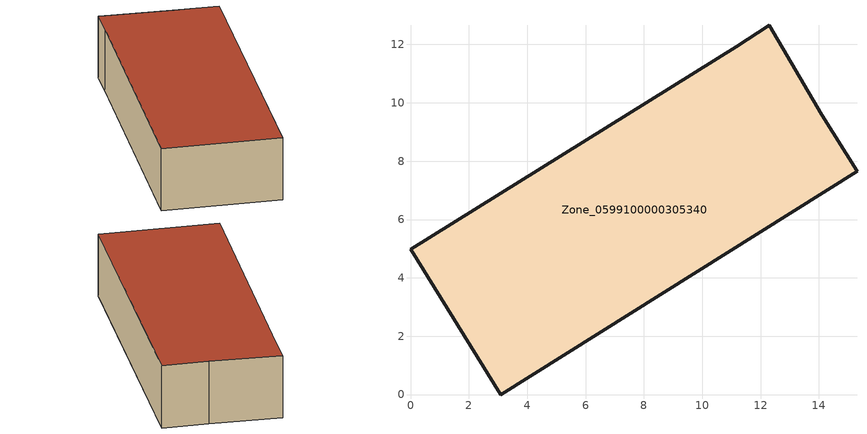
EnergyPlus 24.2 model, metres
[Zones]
Zone_0599100000305340
 floor ground (C_G): 11.17,11.93 12.3,12.65 14.09,9.59 15.3,7.66 3.1,0 0,4.98 z0
 wall outside (C_F): 3.1,0 15.3,7.66 14.09,9.59 12.3,12.65 11.17,11.93 0,4.98 3.1,0 z0:3.28
 roof outside (C_R): 12.3,12.65 11.17,11.93 0,4.98 3.1,0 15.3,7.66 14.09,9.59 z3.28
[BUILDING]
Pand.0599100000305340: North Axis=0; Terrain=City; Loads Convergence Tolerance Value=0.04; Temperature Convergence Tolerance Value=0.4; Solar Distribution=FullExterior; Maximum Number of Warmup Days=25; Minimum Number of Warmup Days=1
[Site:Location]
Rotterdam.The.Hague.AP_ZH_NLD Design_Conditions: Latitude=51.96; Longitude=4.45; Time Zone=1; Elevation=-4.5
[SITE:GROUNDTEMPERATURE:BUILDINGSURFACE]
18, 18, 18, 18, 18, 18, 18, 18, 18, 18, 18, 18
[MATERIAL] Thermal Absorptance=0.9; Solar Absorptance=0.7; Visible Absorptance=0.7
Name | Roughness | Thickness | Conductivity | Density | Specific Heat
G.TI.1946 | MediumSmooth | 0.15 | 1 | 540 | 1210
F.TI.1946 | Rough | 0.3 | 0.857143 | 1920 | 840
R.TI.1946 | MediumRough | 0.2 | 0.1 | 1500 | 1000
[CONSTRUCTION]
C_G: G.TI.1946
C_F: F.TI.1946
C_R: R.TI.1946
[ZONE]
Zone_0599100000305340: Type=1; Multiplier=1; Ceiling Height=Autocalculate; Volume=Autocalculate; Floor Area=autocalculate; Part of Total Floor Area=Yes
[ZONEINFILTRATION:DESIGNFLOWRATE]
Infil_Zone_0599100000305340: Zone or ZoneList or Space or SpaceList=Zone_0599100000305340; Schedule=AlwaysOn; Design Flow Rate Calculation Method=Flow/Area; Flow Rate per Floor Area=0.003; Constant Term Coefficient=1; Temperature Term Coefficient=0; Velocity Term Coefficient=0; Velocity Squared Term Coefficient=0
[HVACTEMPLATE:ZONE:IDEALLOADSAIRSYSTEM]
Zone_0599100000305340: Maximum Heating Supply Air Temperature=50; Minimum Cooling Supply Air Temperature=13; Maximum Heating Supply Air Humidity Ratio=0.0156; Minimum Cooling Supply Air Humidity Ratio=0.0077; Heating Limit=NoLimit; Cooling Limit=NoLimit; Dehumidification Control Type=ConstantSensibleHeatRatio; Cooling Sensible Heat Ratio=0.7; Dehumidification Setpoint=60; Humidification Control Type=None; Humidification Setpoint=30; Outdoor Air Method=None; Outdoor Air Flow Rate per Person=0.00944; Outdoor Air Flow Rate per Zone Floor Area=0; Outdoor Air Flow Rate per Zone=0; Demand Controlled Ventilation Type=None; Outdoor Air Economizer Type=NoEconomizer; Heat Recovery Type=None; Sensible Heat Recovery Effectiveness=0.7; Latent Heat Recovery Effectiveness=0.65
[ZONECONTROL:THERMOSTAT]
ThermostatControl_Zone_0599100000305340: Zone or ZoneList=Zone_0599100000305340; Control Type Schedule=DualSetpointControlType; Control 1=Thermostat_Zone_0599100000305340; Temperature Difference Between Cutout And Setpoint=0
[THERMOSTATSETPOINT:DUALSETPOINT]
Thermostat_Zone_0599100000305340: Heating Setpoint Temperature Schedule=HeatingSetpoint_Zone_0599100000305340; Cooling Setpoint Temperature Schedule=CoolingSetpoint_Zone_0599100000305340
[SCHEDULE:COMPACT]
HeatingSetpoint_Zone_0599100000305340: Through: 12/31, For: AllDays, Until: 24:00, 21
CoolingSetpoint_Zone_0599100000305340: Through: 12/31, For: AllDays, Until: 24:00, 24
DualSetpointControlType: Through: 12/31, For: AllDays, Until: 24:00, 4
AlwaysOn: Through: 12/31, For: AllDays, Until: 24:00, 1
